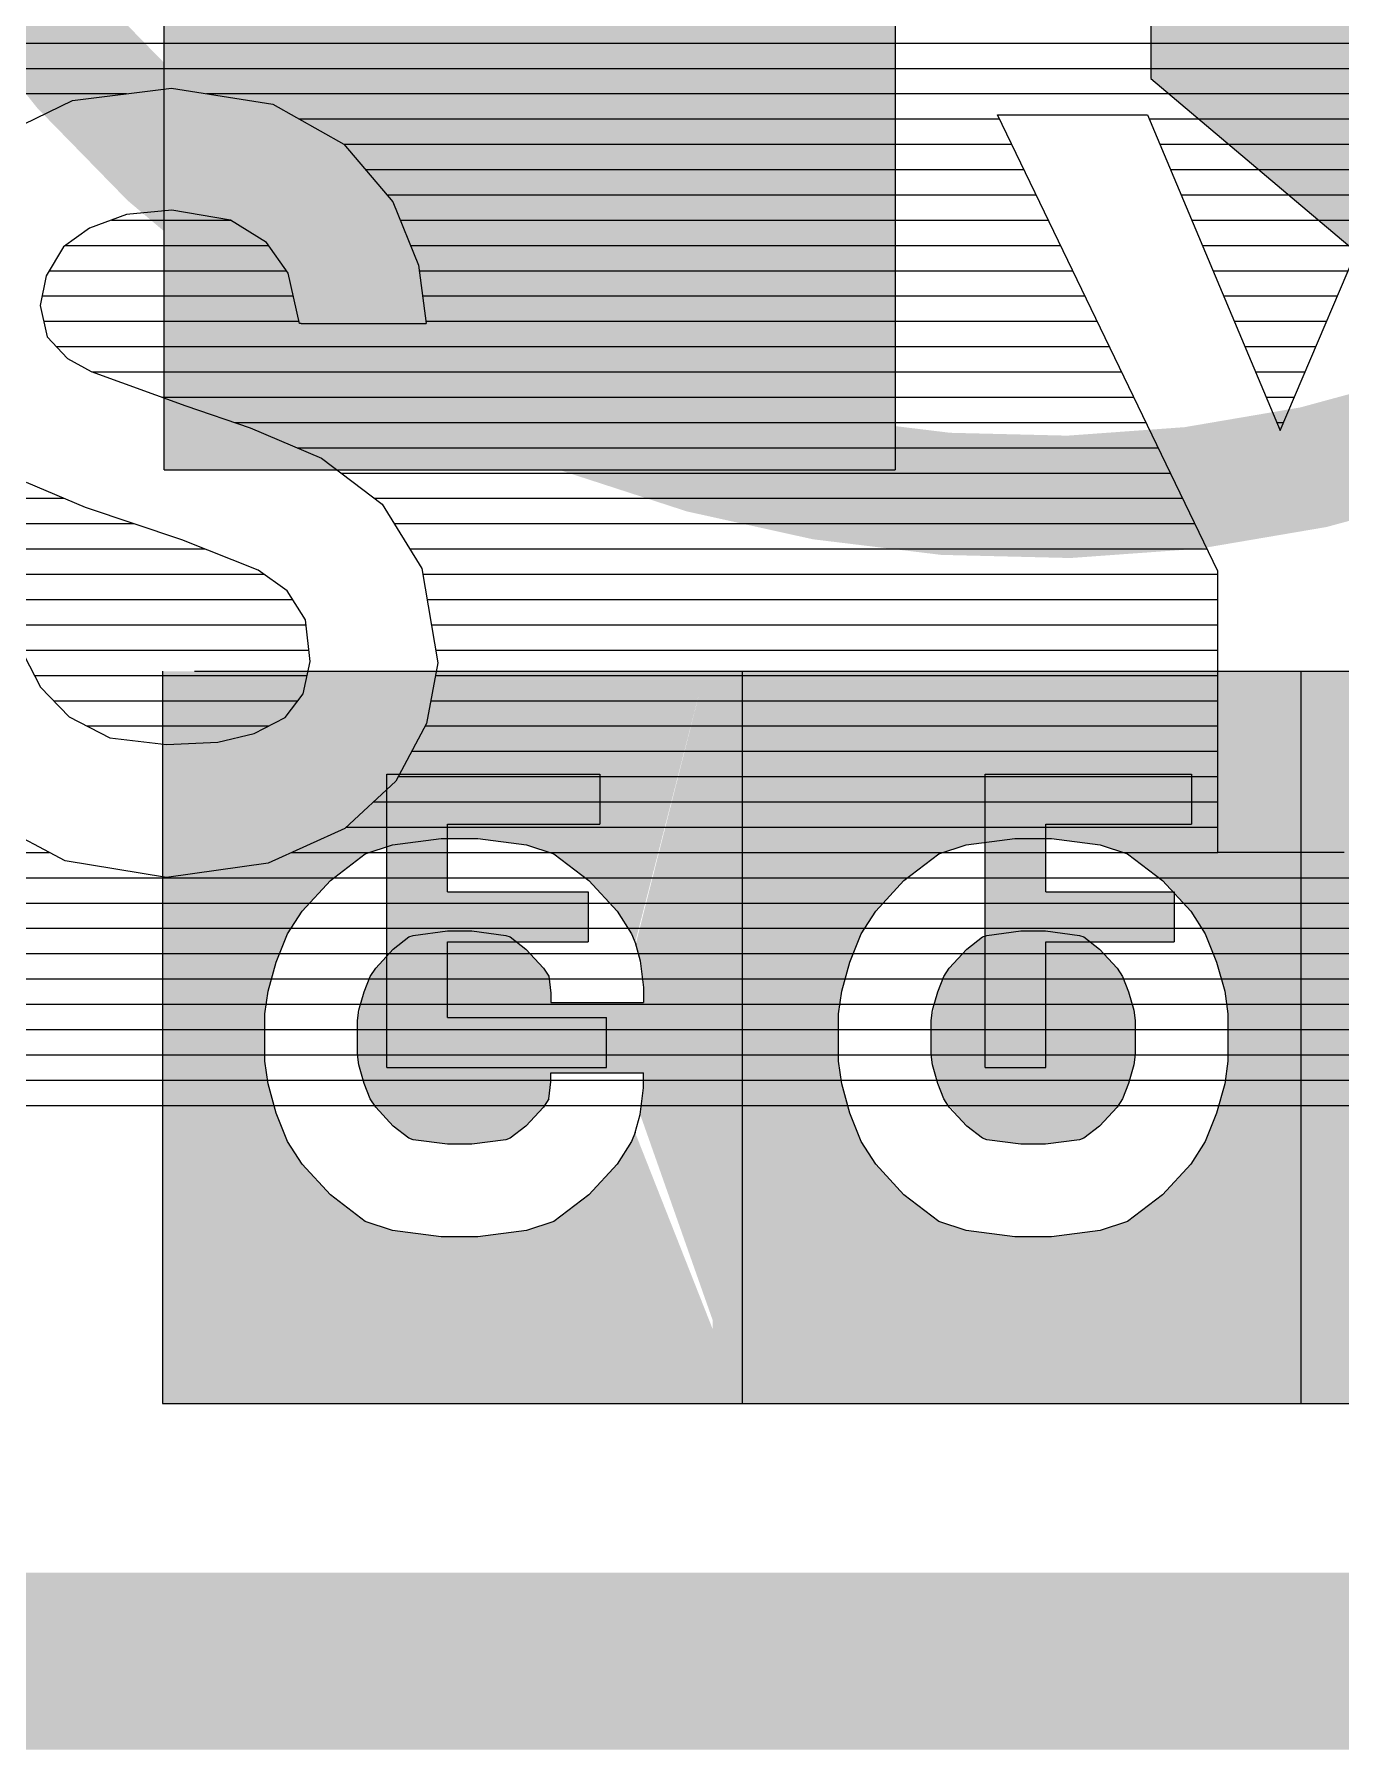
# Model space of a CAD drawing. Header units: inches. Extents: x 3128 to 3569, y 1222 to 1501.
# Drawn here: x 3256.52 to 3264.41, y 1228.25 to 1238.63 of the extents above; entities that cross this region are included whole.
import ezdxf

# ---------------------------------------------------------------- set-up
doc = ezdxf.new("R2010")
doc.units = ezdxf.units.IN
doc.header["$MEASUREMENT"] = 0
for name, color, linetype in [('WLogo Century', 7, 'Continuous'), ('WLogo RAE', 7, 'Continuous'), ('WLogoTSI', 7, 'Continuous')]:
    doc.layers.add(name, color=color, linetype=linetype)

# ---------------------------------------------------------------- blocks, each defined once
blk = doc.blocks.new('L-C')
for p, q in [((0.1270324163442094, 1.65340884153284), (0.1932816711124614, 1.65340884153284)), ((0.1932816711124614, 1.65340884153284), (0.1932816711124619, 1.605370372662967)), ((0.1383077772979617, 1.639704439161348), (0.1554452084233568, 1.639704439161348)), ((0.1383077772979617, 1.639704439161348), (0.1383077772979617, 1.603826664443519)), ((0.1554452084233568, 1.639704439161348), (0.1554452084233573, 1.608005729027745)), ((0.166720192852748, 1.639704439161348), (0.1820083998689288, 1.63970443916135)), ((0.1667201928527484, 1.63970443916135), (0.1667201928527484, 1.608005729027744)), ((0.1820083998689288, 1.63970443916135), (0.1820083998689293, 1.605370372662967)), ((0.1667201928527484, 1.608005729027744), (0.1554452084233573, 1.608005729027745)), ((0.1270324163442094, 1.603826664443515), (0.1383077772979617, 1.603826664443519)), ((0.1932816711124619, 1.605370372662967), (0.1820083998689293, 1.605370372662967)), ((0.1270324163442094, 1.518383881119674), (0.1932816711124614, 1.518383881119674)), ((0.1932816711124614, 1.518383881119674), (0.1932816711124619, 1.471800720316188)), ((0.1270324163442089, 1.504679478748179), (0.1554452084233568, 1.504679478748179)), ((0.1554452084233568, 1.504679478748179), (0.1554452084233573, 1.475695119289398)), ((0.1667201928527484, 1.504679478748181), (0.1667201928527484, 1.475695119289396)), ((0.166720192852748, 1.504679478748179), (0.1820083998689288, 1.504679478748181)), ((0.1820083998689288, 1.504679478748181), (0.1820083998689293, 1.471800720316188)), ((0.1667201928527484, 1.475695119289396), (0.1554452084233573, 1.475695119289398)), ((0.1932816711124619, 1.471800720316188), (0.1820083998689293, 1.471800720316188))]:
    blk.add_line(p, q)
at = {"linetype": 'Continuous'}
for p, q in [((0.1270324163442094, 1.65340884153284), (0.1270324163442094, 1.603826664443515)), ((0.1270324163442094, 1.518383881119674), (0.1270324163442089, 1.504679478748179))]:
    blk.add_line(p, q, dxfattribs=at)
at = {"const_width": 0.027645}
blk.add_lwpolyline([(0.7639685915227004, 1.320756006249591, 2.151008976655393), (0.323633761787711, 1.320756006249589, 2.249999834486906)], format="xyb", dxfattribs=at)
at = {"linetype": 'Continuous'}
for points in [[(0.1932816711124614, 1.65340884153284), (0.1820083998689288, 1.63970443916135), (0.1270324163442094, 1.65340884153284), (0.1383077772979617, 1.639704439161348)], [(0.1383077772979617, 1.639704439161348), (0.1383077772979617, 1.603826664443519), (0.1270324163442094, 1.65340884153284), (0.1270324163442094, 1.603826664443515)], [(0.1932816711124614, 1.65340884153284), (0.1932816711124619, 1.605370372662967), (0.1820083998689288, 1.63970443916135), (0.1820083998689293, 1.605370372662967)], [(0.1667201928527484, 1.63970443916135), (0.1667201928527484, 1.608005729027744), (0.1554452084233568, 1.639704439161348), (0.1554452084233573, 1.608005729027745)], [(0.1932816711124614, 1.518383881119674), (0.1820083998689288, 1.504679478748181), (0.1270324163442094, 1.518383881119674), (0.1270324163442089, 1.504679478748179)], [(0.1932816711124614, 1.518383881119674), (0.1932816711124619, 1.471800720316188), (0.1820083998689288, 1.504679478748181), (0.1820083998689293, 1.471800720316188)], [(0.1667201928527484, 1.504679478748181), (0.1667201928527484, 1.475695119289396), (0.1554452084233568, 1.504679478748179), (0.1554452084233573, 1.475695119289398)]]:
    blk.add_solid(points, dxfattribs=at)
blk = doc.blocks.new('L-RAE')
for p, q in [((0.2248441578902917, 1.705993330302196), (0.0594479267226628, 1.705993330302196)), ((0.0594479267226628, 1.705993330302196), (0.0594479267226626, 0.3093608324849608)), ((0.2703541088767609, 1.705607755315893), (0.8203541088767607, 1.705607755315893)), ((0.2703541088767609, 1.705607755315893), (0.2703541088767609, 1.540607755315894)), ((0.2248441578902917, 1.698751094915928), (0.2248441578902916, 1.046989262830203)), ((0.128244192307342, 1.618824253839928), (0.1320941331829861, 1.61834263094343)), ((0.1320941331829857, 1.61834263094343), (0.1341800829893552, 1.61834263094343)), ((0.1341800829893552, 1.61834263094343), (0.1341800829893551, 1.597426143293148)), ((0.1521197103648691, 1.61834263094343), (0.1500337605584997, 1.61834263094343)), ((0.1500337605584997, 1.61834263094343), (0.1500337605584997, 1.597426143293148)), ((0.1559696512405129, 1.618824253839928), (0.1521197103648687, 1.61834263094343)), ((0.1206587001936747, 1.599317424678783), (0.1247656874143372, 1.598179889856073)), ((0.1247656874143372, 1.598179889856073), (0.1307908986814555, 1.597426143293148)), ((0.1307908986814555, 1.597426143293148), (0.1341800829893551, 1.597426143293148)), ((0.1534229448663993, 1.597426143293148), (0.1500337605584997, 1.597426143293148)), ((0.1594481561335176, 1.598179889856073), (0.1534229448663993, 1.597426143293148)), ((0.1635551433541801, 1.599317424678783), (0.1594481561335176, 1.598179889856073)), ((0.2248441578902917, 1.575183048612383), (0.0594479267226628, 1.575183048612383)), ((0.8203541088767607, 1.540607755315893), (0.2703541088767609, 1.540607755315894)), ((0.358724897149575, 1.482960195971301), (0.2771518625300601, 1.386479585928517)), ((0.5700732106364556, 1.482960195971301), (0.358724897149575, 1.482960195971301)), ((0.2248441578902917, 1.449041690820527), (0.0594479267226628, 1.449041690820527))]:
    blk.add_line(p, q)
for points in [[(0.1206587001936747, 1.599317424678783), (0.1186782324439856, 1.600108989170254), (0.1135610108823218, 1.603396031335904), (0.1066162243324208, 1.609787498786228), (0.1005852202766384, 1.617639883658098), (0.0985748805151472, 1.623848743040576), (0.0971128193873423, 1.63480555319712), (0.0971128193873423, 1.638943388559949), (0.0971128193873423, 1.64308122392278), (0.0985748805151472, 1.654038034079323), (0.1005852202766384, 1.660246893461801), (0.1066162243324208, 1.66809927833367), (0.1135610108823218, 1.674490745783995), (0.1186782324439856, 1.677777787949644), (0.1250747403602003, 1.680334380217654), (0.131654023049669, 1.682160513774889), (0.1367712446113329, 1.682890972485661), (0.1421069217739274, 1.682892376204079), (0.1474425989365219, 1.682890972485661), (0.1525598204981858, 1.682160513774889), (0.1591391031876546, 1.680334380217654), (0.1655356111038692, 1.677777787949644), (0.1706528326655331, 1.674490745783995), (0.1775976192154341, 1.66809927833367), (0.1836286232712165, 1.660246893461801), (0.1856389630327077, 1.654038034079323), (0.1871010241605126, 1.64308122392278), (0.1871010241605126, 1.638943388559949), (0.1871010241605126, 1.63480555319712), (0.1856389630327077, 1.623848743040576), (0.1836286232712165, 1.617639883658098), (0.1775976192154341, 1.609787498786228), (0.1706528326655331, 1.603396031335904), (0.1655356111038692, 1.600108989170254), (0.1632253921501813, 1.599185627862528)], [(0.1282991490042411, 1.618788952460494), (0.1263911105331017, 1.62001457906914), (0.1221067708341767, 1.623957568178316), (0.1193725633524186, 1.627517514294706), (0.1190572702619083, 1.628491285246633), (0.1180293070376237, 1.636194928878351), (0.1180293070376237, 1.641691848241549), (0.1190572702619084, 1.649395491873266), (0.1193725633524186, 1.650369262825194), (0.1221067708341765, 1.653929208941581), (0.1263911105331022, 1.657872198050759), (0.1282991490042408, 1.659097824659405), (0.1317732891196089, 1.660486388524762), (0.1359467579639684, 1.661644768832536), (0.1382593177619597, 1.661974875596191), (0.1421069217740356, 1.661975887829963), (0.1459545257858953, 1.661974875596191), (0.1482670855838868, 1.661644768832536), (0.1524405544282461, 1.660486388524763), (0.1559146945436144, 1.659097824659405), (0.157822733014753, 1.657872198050759), (0.1621070727136784, 1.653929208941581), (0.1648412801954363, 1.650369262825194), (0.1651565732859465, 1.649395491873265), (0.1661845365102312, 1.641691848241549), (0.1661845365102312, 1.636194928878351), (0.1651565732859465, 1.628491285246632), (0.1648412801954363, 1.627517514294706), (0.1621070727136775, 1.623957568178316), (0.1578227330147527, 1.62001457906914), (0.1559696512405132, 1.618824253839928)]]:
    blk.add_lwpolyline(points)
for points in [[(0.1775976192154341, 1.480328408301359), (0.1706528326655331, 1.473936940851034), (0.1655356111038692, 1.470649898685385), (0.1591391031876545, 1.468093306417378), (0.1525598204981858, 1.466267172860141), (0.1474425989365219, 1.46553671414937), (0.1421069217739274, 1.465535310430952), (0.1367712446113329, 1.46553671414937), (0.131654023049669, 1.466267172860141), (0.1250747403602003, 1.468093306417378), (0.1186782324439856, 1.470649898685385), (0.1135610108823217, 1.473936940851034), (0.1066162243324207, 1.480328408301359), (0.1005852202766383, 1.488180793173229), (0.0985748805151471, 1.494389652555707), (0.0971128193873422, 1.505346462712251), (0.0971128193873422, 1.509484298075081), (0.0971128193873422, 1.513622133437911), (0.0985748805151472, 1.524578943594455), (0.1005852202766383, 1.530787802976933), (0.1066162243324208, 1.538640187848801), (0.1135610108823218, 1.545031655299126), (0.1186782324439856, 1.548318697464775), (0.1250747403602003, 1.550875289732783), (0.131654023049669, 1.552701423290019), (0.1367712446113329, 1.553431882000793), (0.1421069217739274, 1.55343328571921), (0.1474425989365219, 1.553431882000793), (0.1525598204981858, 1.552701423290019), (0.1591391031876545, 1.550875289732783), (0.1655356111038692, 1.548318697464775), (0.1706528326655331, 1.545031655299126), (0.1775976192154341, 1.538640187848801), (0.1836286232712165, 1.530787802976933), (0.1856389630327077, 1.524578943594455), (0.1871010241605126, 1.513622133437911), (0.1871010241605126, 1.509484298075081), (0.1871010241605126, 1.505346462712251), (0.1856389630327077, 1.494389652555707), (0.1836286232712165, 1.488180793173229)], [(0.1621070727136781, 1.494498477693448), (0.1578227330147534, 1.490555488584272), (0.1559146945436142, 1.489329861975626), (0.1524405544282463, 1.487941298110269), (0.1482670855838882, 1.486782917802494), (0.145954525785897, 1.486452811038839), (0.1421069217740811, 1.486451798805068), (0.1382593177619577, 1.486452811038839), (0.1359467579639681, 1.486782917802494), (0.131773289119608, 1.487941298110269), (0.1282991490042404, 1.489329861975626), (0.1263911105331011, 1.490555488584273), (0.1221067708341768, 1.494498477693448), (0.1193725633524185, 1.498058423809836), (0.1190572702619083, 1.499032194761765), (0.1180293070376236, 1.506735838393483), (0.1180293070376237, 1.512232757756679), (0.1190572702619083, 1.519936401388398), (0.1193725633524184, 1.520910172340323), (0.1221067708341766, 1.524470118456713), (0.1263911105331024, 1.52841310756589), (0.1282991490042396, 1.529638734174535), (0.1317732891196088, 1.531027298039894), (0.135946757963967, 1.532185678347668), (0.1382593177619577, 1.532515785111323), (0.1421069217740002, 1.532516797345094), (0.1459545257858956, 1.532515785111323), (0.1482670855838876, 1.532185678347668), (0.1524405544282466, 1.531027298039894), (0.1559146945436141, 1.529638734174536), (0.157822733014753, 1.528413107565889), (0.1621070727136782, 1.524470118456713), (0.1648412801954363, 1.520910172340324), (0.1651565732859465, 1.519936401388398), (0.1661845365102311, 1.512232757756679), (0.1661845365102311, 1.506735838393483), (0.1651565732859465, 1.499032194761764), (0.1648412801954364, 1.498058423809836)]]:
    blk.add_lwpolyline(points, close=True)
for points in [[(0.1005852202766384, 1.660246893461801), (0.0985748805151472, 1.654038034079323), (0.0858898469887632, 1.705993330302196), (0.0594479267226628, 1.705993330302196)], [(0.0985748805151472, 1.654038034079323), (0.0971128193873423, 1.64308122392278), (0.0594479267226628, 1.705993330302196), (0.0594479267226628, 1.664249861217659)], [(0.0969004866800218, 1.419451067027273), (0.0969549085601742, 1.348222763212031), (0.0594479267226628, 1.705993330302196), (0.0594479267226627, 1.315692258758387)], [(0.131654023049669, 1.682160513774889), (0.1367712446113329, 1.682890972485661), (0.0858898469887632, 1.705993330302196), (0.1367825894660804, 1.705993330302196)], [(0.1250747403602003, 1.680334380217654), (0.131654023049669, 1.682160513774889), (0.0858898469887632, 1.705993330302196), (0.131654023049669, 1.682160513774889)], [(0.1250747403602003, 1.680334380217654), (0.1186782324439856, 1.677777787949644), (0.0858898469887632, 1.705993330302196), (0.1186782324439856, 1.677777787949644)], [(0.1186782324439856, 1.677777787949644), (0.1135610108823218, 1.674490745783995), (0.0858898469887632, 1.705993330302196), (0.1135610108823218, 1.674490745783995)], [(0.0858898469887632, 1.705993330302196), (0.1135610108823218, 1.674490745783995), (0.1066162243324208, 1.66809927833367), (0.0858898469887632, 1.705993330302196)], [(0.1066162243324208, 1.66809927833367), (0.0858898469887632, 1.705993330302196), (0.1066162243324208, 1.66809927833367), (0.1135610108823218, 1.674490745783995)], [(0.1066162243324208, 1.66809927833367), (0.1005852202766384, 1.660246893461801), (0.0858898469887632, 1.705993330302196), (0.1005852202766384, 1.660246893461801)], [(0.1367712446113329, 1.682890972485661), (0.1474425989365219, 1.682890972485661), (0.1367825894660804, 1.705993330302196), (0.1474425989365219, 1.682890972485661)], [(0.1474425989365219, 1.682890972485661), (0.1525598204981858, 1.682160513774889), (0.1367825894660804, 1.705993330302196), (0.1685034110376759, 1.705993330302196)], [(0.1525598204981858, 1.682160513774889), (0.1591391031876546, 1.680334380217654), (0.1685034110376759, 1.705993330302196), (0.2012699711312853, 1.705993330302196)], [(0.1591391031876546, 1.680334380217654), (0.1655356111038692, 1.677777787949644), (0.2012699711312853, 1.705993330302196), (0.2248441578902917, 1.705993330302196)], [(0.1706528326655331, 1.674490745783995), (0.1655356111038692, 1.677777787949644), (0.2248441578902917, 1.705993330302196), (0.1655356111038692, 1.677777787949644)], [(0.1706528326655331, 1.674490745783995), (0.1775976192154341, 1.66809927833367), (0.2248441578902917, 1.705993330302196), (0.2248441578902917, 1.698920831610938)], [(0.2703541088767609, 1.705607755315893), (0.2703541088767609, 1.540607755315894), (0.8203541088767607, 1.705607755315893), (0.8203541088767607, 1.540607755315893)], [(0.1775976192154341, 1.66809927833367), (0.1836286232712165, 1.660246893461801), (0.2248441578902917, 1.698920831610938), (0.2248441578902917, 1.675279937572514)], [(0.1836286232712165, 1.660246893461801), (0.1856389630327077, 1.654038034079323), (0.2248441578902917, 1.675279937572514), (0.1856389630327077, 1.654038034079323)], [(0.1856389630327077, 1.654038034079323), (0.1871010241605126, 1.64308122392278), (0.2248441578902917, 1.675279937572514), (0.2248441578902917, 1.640962506595269)], [(0.0971128193873423, 1.64308122392278), (0.0971128193873423, 1.63480555319712), (0.0594479267226628, 1.664249861217659), (0.0594479267226628, 1.62308128353849)], [(0.1459545257858953, 1.661974875596191), (0.1524405544282461, 1.660486388524763), (0.1282991490042411, 1.618788952460494), (0.1320941331829861, 1.61834263094343)], [(0.1320941331829861, 1.61834263094343), (0.1341800829893552, 1.61834263094343), (0.1459545257858953, 1.661974875596191), (0.1341800829893552, 1.61834263094343)], [(0.1500337605584997, 1.61834263094343), (0.1341800829893552, 1.61834263094343), (0.1459545257858953, 1.661974875596191), (0.1382593177619597, 1.661974875596191)], [(0.1521197103648691, 1.61834263094343), (0.1500337605584997, 1.61834263094343), (0.1382593177619597, 1.661974875596191), (0.1359467579639684, 1.661644768832536)], [(0.1559146945436144, 1.659097824659405), (0.157822733014753, 1.657872198050759), (0.1221067708341767, 1.623957568178316), (0.1263911105331017, 1.62001457906914)], [(0.1524405544282461, 1.660486388524763), (0.1559146945436144, 1.659097824659405), (0.1263911105331017, 1.62001457906914), (0.128244192307342, 1.618824253839928)], [(0.1621070727136775, 1.623957568178316), (0.1578227330147527, 1.62001457906914), (0.1282991490042408, 1.659097824659405), (0.1263911105331022, 1.657872198050759)], [(0.1578227330147527, 1.62001457906914), (0.1559696512405132, 1.618824253839928), (0.1317732891196089, 1.660486388524762), (0.1282991490042408, 1.659097824659405)], [(0.1559696512405129, 1.618824253839928), (0.1521197103648691, 1.61834263094343), (0.1359467579639684, 1.661644768832536), (0.1317732891196089, 1.660486388524762)], [(0.1190572702619083, 1.628491285246633), (0.1193725633524186, 1.627517514294706), (0.157822733014753, 1.657872198050759), (0.1193725633524186, 1.627517514294706)], [(0.157822733014753, 1.657872198050759), (0.1621070727136784, 1.653929208941581), (0.1193725633524186, 1.627517514294706), (0.1221067708341767, 1.623957568178316)], [(0.1648412801954363, 1.627517514294706), (0.1621070727136775, 1.623957568178316), (0.1263911105331022, 1.657872198050759), (0.1221067708341765, 1.653929208941581)], [(0.1621070727136784, 1.653929208941581), (0.1648412801954363, 1.650369262825194), (0.1180293070376237, 1.636194928878351), (0.1190572702619083, 1.628491285246633)], [(0.1648412801954363, 1.650369262825194), (0.1661845365102312, 1.641691848241549), (0.1180293070376237, 1.641691848241549), (0.1180293070376237, 1.636194928878351)], [(0.1193725633524186, 1.650369262825194), (0.1190572702619084, 1.649395491873266), (0.1661845365102312, 1.641691848241549), (0.1190572702619084, 1.649395491873266)], [(0.1661845365102312, 1.636194928878351), (0.1651565732859465, 1.628491285246632), (0.1221067708341765, 1.653929208941581), (0.1193725633524186, 1.650369262825194)], [(0.1651565732859465, 1.628491285246632), (0.1648412801954363, 1.627517514294706), (0.1193725633524186, 1.650369262825194), (0.1648412801954363, 1.627517514294706)], [(0.1661845365102312, 1.641691848241549), (0.1661845365102312, 1.636194928878351), (0.1190572702619084, 1.649395491873266), (0.1180293070376237, 1.641691848241549)], [(0.1871010241605126, 1.64308122392278), (0.1871010241605126, 1.63480555319712), (0.2248441578902917, 1.640962506595269), (0.1871010241605126, 1.63480555319712)], [(0.1856389630327077, 1.623848743040576), (0.1836286232712165, 1.617639883658098), (0.2248441578902917, 1.640962506595269), (0.2248441578902917, 1.614271170469128)], [(0.1871010241605126, 1.63480555319712), (0.1856389630327077, 1.623848743040576), (0.2248441578902917, 1.640962506595269), (0.1871010241605126, 1.63480555319712)], [(0.2248441578902917, 1.640962506595269), (0.1871010241605126, 1.63480555319712), (0.1856389630327077, 1.623848743040576), (0.1871010241605126, 1.63480555319712)], [(0.0971128193873423, 1.63480555319712), (0.0985748805151472, 1.623848743040576), (0.0594479267226628, 1.62308128353849), (0.0971128193873423, 1.63480555319712)], [(0.0594479267226628, 1.62308128353849), (0.0971128193873423, 1.63480555319712), (0.0985748805151472, 1.623848743040576)], [(0.0985748805151472, 1.623848743040576), (0.1005852202766384, 1.617639883658098), (0.0594479267226628, 1.62308128353849), (0.1005852202766384, 1.617639883658098)], [(0.1005852202766384, 1.617639883658098), (0.1066162243324208, 1.609787498786228), (0.0594479267226628, 1.62308128353849), (0.0594479267226628, 1.575183048612383)], [(0.1341800829893552, 1.61834263094343), (0.1341800829893551, 1.597426143293148), (0.1500337605584997, 1.61834263094343), (0.1500337605584997, 1.597426143293148)], [(0.1836286232712165, 1.617639883658098), (0.1775976192154341, 1.609787498786228), (0.2248441578902917, 1.614271170469128), (0.2248441578902917, 1.583576136619794)], [(0.1066162243324208, 1.609787498786228), (0.1135610108823218, 1.603396031335904), (0.0594479267226628, 1.575183048612383), (0.1135610108823218, 1.603396031335904)], [(0.1775976192154341, 1.609787498786228), (0.1706528326655331, 1.603396031335904), (0.2248441578902917, 1.583576136619794), (0.1706528326655331, 1.603396031335904)], [(0.1135610108823218, 1.603396031335904), (0.1186782324439856, 1.600108989170254), (0.0594479267226628, 1.575183048612383), (0.1186782324439856, 1.600108989170254)], [(0.1186782324439856, 1.600108989170254), (0.1247656874143372, 1.598179889856073), (0.0594479267226628, 1.575183048612383), (0.1206587001936747, 1.599317424678783)], [(0.1655356111038692, 1.600108989170254), (0.1635551433541801, 1.599317424678783), (0.2248441578902917, 1.583576136619794), (0.1655356111038692, 1.600108989170254)], [(0.2248441578902917, 1.583576136619794), (0.1655356111038692, 1.600108989170254), (0.1635551433541801, 1.599317424678783), (0.1655356111038692, 1.600108989170254)], [(0.1706528326655331, 1.603396031335904), (0.1655356111038692, 1.600108989170254), (0.2248441578902917, 1.583576136619794), (0.1706528326655331, 1.603396031335904)], [(0.2248441578902917, 1.583576136619794), (0.1706528326655331, 1.603396031335904), (0.1655356111038692, 1.600108989170254), (0.1706528326655331, 1.603396031335904)], [(0.1247656874143372, 1.598179889856073), (0.1307908986814555, 1.597426143293148), (0.0594479267226628, 1.575183048612383), (0.1307908986814555, 1.597426143293148)], [(0.1500337605584997, 1.597426143293148), (0.1341800829893551, 1.597426143293148), (0.2248441578902917, 1.575183048612383), (0.0594479267226628, 1.575183048612383)], [(0.1307908986814555, 1.597426143293148), (0.1307908986814555, 1.597426143293148), (0.0594479267226628, 1.575183048612383), (0.1341800829893551, 1.597426143293148)], [(0.1534229448663993, 1.597426143293148), (0.1500337605584997, 1.597426143293148), (0.2248441578902917, 1.575183048612383), (0.1500337605584997, 1.597426143293148)], [(0.1534229448663993, 1.597426143293148), (0.1594481561335176, 1.598179889856073), (0.2248441578902917, 1.575183048612383), (0.2248441578902917, 1.583576136619794)], [(0.1632253921501813, 1.599185627862528), (0.1594481561335176, 1.598179889856073), (0.2248441578902917, 1.583576136619794), (0.1594481561335176, 1.598179889856073)], [(0.2248441578902917, 1.585152449697113), (0.2248441578902917, 1.562444310728954), (0.0594479267226628, 1.581417992809335), (0.0594479267226628, 1.562799970791668)], [(0.100663461341738, 1.530787802976933), (0.1066944653975204, 1.538640187848801), (0.0594479267226628, 1.562444310728954), (0.0594479267226628, 1.569926905329633)], [(0.1066944653975204, 1.538640187848801), (0.1136392519474214, 1.545031655299126), (0.0594479267226628, 1.569926905329633), (0.1136392519474214, 1.545031655299126)], [(0.1136392519474214, 1.545031655299126), (0.1187564735090853, 1.548318697464775), (0.0594479267226628, 1.569926905329633), (0.0851177091089241, 1.569926905329633)], [(0.1251529814253, 1.550875289732783), (0.1317322641147687, 1.552701423290019), (0.0851177091089241, 1.569926905329633), (0.1178842692025335, 1.569926905329633)], [(0.1187564735090853, 1.548318697464775), (0.1251529814253, 1.550875289732783), (0.0851177091089241, 1.569926905329633), (0.1251529814253, 1.550875289732783)], [(0.1317322641147687, 1.552701423290019), (0.1368494856764326, 1.553431882000793), (0.1178842692025335, 1.569926905329633), (0.149605090774129, 1.569926905329633)], [(0.1525598204981858, 1.552701423290019), (0.1474425989365219, 1.553431882000793), (0.166407815410421, 1.569926905329633), (0.1346869938388255, 1.569926905329633)], [(0.1367712446113329, 1.553431882000793), (0.1421069217739274, 1.55343328571921), (0.1346869938388255, 1.569926905329633), (0.1474425989365219, 1.553431882000793)], [(0.1475208400016216, 1.553431882000793), (0.1421851628390271, 1.55343328571921), (0.149605090774129, 1.569926905329633), (0.1368494856764326, 1.553431882000793)], [(0.1591391031876545, 1.550875289732783), (0.1525598204981858, 1.552701423290019), (0.1991743755040304, 1.569926905329633), (0.166407815410421, 1.569926905329633)], [(0.1655356111038692, 1.548318697464775), (0.1591391031876545, 1.550875289732783), (0.1991743755040304, 1.569926905329633), (0.1591391031876545, 1.550875289732783)], [(0.1706528326655331, 1.545031655299126), (0.1655356111038692, 1.548318697464775), (0.2248441578902917, 1.569926905329633), (0.1991743755040304, 1.569926905329633)], [(0.1775976192154341, 1.538640187848801), (0.1706528326655331, 1.545031655299126), (0.2248441578902917, 1.569926905329633), (0.1706528326655331, 1.545031655299126)], [(0.1836286232712165, 1.530787802976933), (0.1775976192154341, 1.538640187848801), (0.2248441578902917, 1.562444310728954), (0.2248441578902917, 1.569926905329633)], [(0.0971910604524419, 1.513622133437911), (0.0986531215802468, 1.524578943594455), (0.0594479267226628, 1.53174927687962), (0.0594479267226628, 1.562444310728954)], [(0.0986531215802468, 1.524578943594455), (0.100663461341738, 1.530787802976933), (0.0594479267226628, 1.562444310728954), (0.100663461341738, 1.530787802976933)], [(0.1856389630327077, 1.524578943594455), (0.1836286232712165, 1.530787802976933), (0.2248441578902917, 1.562444310728954), (0.1836286232712165, 1.530787802976933)], [(0.1871010241605126, 1.513622133437911), (0.1856389630327077, 1.524578943594455), (0.2248441578902917, 1.53174927687962), (0.2248441578902917, 1.562444310728954)], [(0.0971910604524419, 1.505346462712251), (0.0971910604524419, 1.513622133437911), (0.0594479267226628, 1.505057940753478), (0.0594479267226628, 1.53174927687962)], [(0.1282991490042396, 1.529638734174535), (0.135946757963967, 1.532185678347668), (0.1382593177619577, 1.486452811038839), (0.145954525785897, 1.486452811038839)], [(0.1524405544282466, 1.531027298039894), (0.1559146945436141, 1.529638734174536), (0.1282991490042404, 1.489329861975626), (0.131773289119608, 1.487941298110269)], [(0.1459545257858956, 1.532515785111323), (0.1524405544282466, 1.531027298039894), (0.131773289119608, 1.487941298110269), (0.1359467579639681, 1.486782917802494)], [(0.1382593177619577, 1.532515785111323), (0.1459545257858956, 1.532515785111323), (0.1359467579639681, 1.486782917802494), (0.1382593177619577, 1.486452811038839)], [(0.135946757963967, 1.532185678347668), (0.1382593177619577, 1.532515785111323), (0.145954525785897, 1.486452811038839), (0.1382593177619577, 1.532515785111323)], [(0.1871010241605126, 1.505346462712251), (0.1871010241605126, 1.513622133437911), (0.2248441578902917, 1.505057940753478), (0.2248441578902917, 1.53174927687962)], [(0.1282991490042396, 1.529638734174535), (0.1221067708341766, 1.524470118456713), (0.1482670855838882, 1.486782917802494), (0.145954525785897, 1.486452811038839)], [(0.157822733014753, 1.528413107565889), (0.1621070727136782, 1.524470118456713), (0.1221067708341768, 1.494498477693448), (0.1263911105331011, 1.490555488584273)], [(0.1559146945436141, 1.529638734174536), (0.157822733014753, 1.528413107565889), (0.1263911105331011, 1.490555488584273), (0.1282991490042404, 1.489329861975626)], [(0.1621070727136782, 1.524470118456713), (0.1648412801954363, 1.520910172340324), (0.1193725633524185, 1.498058423809836), (0.1221067708341768, 1.494498477693448)], [(0.1221067708341766, 1.524470118456713), (0.1193725633524184, 1.520910172340323), (0.1524405544282463, 1.487941298110269), (0.1482670855838882, 1.486782917802494)], [(0.1180293070376236, 1.506735838393483), (0.1190572702619083, 1.499032194761765), (0.1651565732859465, 1.519936401388398), (0.1661845365102311, 1.512232757756679)], [(0.1190572702619083, 1.519936401388398), (0.1180293070376237, 1.512232757756679), (0.1559146945436142, 1.489329861975626), (0.1524405544282463, 1.487941298110269)], [(0.1648412801954363, 1.520910172340324), (0.1651565732859465, 1.519936401388398), (0.1190572702619083, 1.499032194761765), (0.1193725633524185, 1.498058423809836)], [(0.1193725633524184, 1.520910172340323), (0.1190572702619083, 1.519936401388398), (0.1559146945436142, 1.489329861975626), (0.1190572702619083, 1.519936401388398)], [(0.0971910604524419, 1.513622133437911), (0.0971910604524419, 1.505346462712251), (0.0594479267226628, 1.513910655396683), (0.0594479267226628, 1.487219319270541)], [(0.1661845365102311, 1.512232757756679), (0.1661845365102311, 1.506735838393483), (0.1180293070376237, 1.512232757756679), (0.1180293070376236, 1.506735838393483)], [(0.1871010241605126, 1.513622133437911), (0.1871010241605126, 1.505346462712251), (0.2248441578902917, 1.513910655396683), (0.2248441578902917, 1.487219319270541)], [(0.0971910604524419, 1.505346462712251), (0.0986531215802468, 1.494389652555707), (0.0594479267226628, 1.487219319270541), (0.0594479267226628, 1.456524285421208)], [(0.1661845365102311, 1.506735838393483), (0.1651565732859465, 1.499032194761764), (0.1180293070376236, 1.506735838393483), (0.1651565732859465, 1.499032194761764)], [(0.1651565732859465, 1.499032194761764), (0.1621070727136781, 1.494498477693448), (0.1180293070376236, 1.506735838393483), (0.1621070727136781, 1.494498477693448)], [(0.1621070727136781, 1.494498477693448), (0.1578227330147534, 1.490555488584272), (0.1180293070376236, 1.506735838393483), (0.1578227330147534, 1.490555488584272)], [(0.1578227330147534, 1.490555488584272), (0.1559146945436142, 1.489329861975626), (0.1180293070376236, 1.506735838393483), (0.1559146945436142, 1.489329861975626)], [(0.1871010241605126, 1.505346462712251), (0.1856389630327077, 1.494389652555707), (0.2248441578902917, 1.487219319270541), (0.2248441578902917, 1.456524285421208)], [(0.0986531215802468, 1.494389652555707), (0.100663461341738, 1.488180793173229), (0.0594479267226628, 1.456524285421208), (0.100663461341738, 1.488180793173229)], [(0.1856389630327077, 1.494389652555707), (0.1836286232712165, 1.488180793173229), (0.2248441578902917, 1.456524285421208), (0.1836286232712165, 1.488180793173229)], [(0.100663461341738, 1.488180793173229), (0.1066944653975204, 1.480328408301359), (0.0594479267226628, 1.456524285421208), (0.0594479267226628, 1.449041690820527)], [(0.1836286232712165, 1.488180793173229), (0.1775976192154341, 1.480328408301359), (0.2248441578902917, 1.456524285421208), (0.2248441578902917, 1.449041690820527)], [(0.1066944653975204, 1.480328408301359), (0.1136392519474214, 1.473936940851034), (0.0594479267226628, 1.449041690820527), (0.1136392519474214, 1.473936940851034)], [(0.1775976192154341, 1.480328408301359), (0.1706528326655331, 1.473936940851034), (0.2248441578902917, 1.449041690820527), (0.1706528326655331, 1.473936940851034)], [(0.358724897149575, 1.482960195971301), (0.2771518625300601, 1.386479585928517), (0.5700732106364556, 1.482960195971301), (0.5700732106364556, 1.44503896397863)], [(0.1136392519474214, 1.473936940851034), (0.1187564735090853, 1.470649898685385), (0.0594479267226628, 1.449041690820527), (0.0851177091089241, 1.449041690820527)], [(0.1706528326655331, 1.473936940851034), (0.1655356111038692, 1.470649898685385), (0.2248441578902917, 1.449041690820527), (0.1991743755040304, 1.449041690820527)], [(0.1187564735090853, 1.470649898685385), (0.1251529814253, 1.468093306417378), (0.0851177091089241, 1.449041690820527), (0.1251529814253, 1.468093306417378)], [(0.1655356111038692, 1.470649898685385), (0.1591391031876545, 1.468093306417378), (0.1991743755040304, 1.449041690820527), (0.1591391031876545, 1.468093306417378)], [(0.1251529814253, 1.468093306417378), (0.1317322641147687, 1.466267172860141), (0.0851177091089241, 1.449041690820527), (0.1178842692025335, 1.449041690820527)], [(0.1317322641147687, 1.466267172860141), (0.1368494856764326, 1.46553671414937), (0.1178842692025335, 1.449041690820527), (0.149605090774129, 1.449041690820527)], [(0.1525598204981858, 1.466267172860141), (0.1474425989365219, 1.46553671414937), (0.166407815410421, 1.449041690820527), (0.1346869938388255, 1.449041690820527)], [(0.1367712446113329, 1.46553671414937), (0.1421069217739274, 1.465535310430952), (0.1346869938388255, 1.449041690820527), (0.1474425989365219, 1.46553671414937)], [(0.1475208400016216, 1.46553671414937), (0.1421851628390271, 1.465535310430952), (0.149605090774129, 1.449041690820527), (0.1368494856764326, 1.46553671414937)], [(0.1591391031876545, 1.468093306417378), (0.1525598204981858, 1.466267172860141), (0.1991743755040304, 1.449041690820527), (0.166407815410421, 1.449041690820527)], [(0.0969004866800218, 1.419451067027273), (0.1873123145043074, 1.419451067027273), (0.0594479267226628, 1.449041690820527), (0.2248441578902917, 1.448911723133106)], [(0.1873123145043074, 1.419451067027273), (0.1873123145043074, 1.371624214543013), (0.2248441578902917, 1.448911723133106), (0.2248441578902917, 1.377669928832675)], [(0.2771518625300601, 1.386479585928517), (0.4518253907478462, 1.338172357443047), (0.5700732106364556, 1.44503896397863), (0.4518253907478462, 1.338172357443047)]]:
    blk.add_solid(points)
blk = doc.blocks.new('*X3')
at = {"color": 0}
for p, q in [((0.90625, 7.60625), (2.84375, 7.60625)), ((0.90625, 7.599999999999999), (2.84375, 7.599999999999999)), ((0.90625, 7.59375), (1.033393614380208, 7.59375)), ((1.053133084630155, 7.59375), (1.581960567575245, 7.59375)), ((1.075977231457124, 7.5875), (1.248959045201489, 7.5875)), ((1.28592426106399, 7.5875), (1.351044006324988, 7.5875)), ((1.087084882960547, 7.581249999999999), (1.251975285727711, 7.581249999999999)), ((1.288552014009239, 7.581249999999999), (1.348382892049919, 7.581249999999999)), ((1.092416311506616, 7.575), (1.254991526253935, 7.575)), ((1.291179766954489, 7.575), (1.345721777774852, 7.575)), ((1.0977422710627, 7.568749999999999), (1.258007766780157, 7.568749999999999)), ((1.293807519899738, 7.568749999999999), (1.343060663499784, 7.568749999999999)), ((1.029653221635804, 7.5625), (1.05911928279443, 7.5625)), ((1.101028715098093, 7.5625), (1.261024007306378, 7.5625)), ((1.296435272844987, 7.5625), (1.340399549224716, 7.5625)), ((1.018340013114992, 7.55625), (1.068425416397595, 7.55625)), ((1.103546384073754, 7.55625), (1.2640402478326, 7.55625)), ((1.299063025790235, 7.55625), (1.337738434949649, 7.55625)), ((1.014284623896321, 7.549999999999999), (1.072854067034404, 7.549999999999999)), ((1.105695554022204, 7.549999999999999), (1.267056488358823, 7.549999999999999)), ((1.301690778735484, 7.549999999999999), (1.335077320674582, 7.549999999999999)), ((1.012522406571469, 7.54375), (1.074593633813897, 7.54375)), ((1.106520878550538, 7.54375), (1.270072728885045, 7.54375)), ((1.304318531680734, 7.54375), (1.332416206399514, 7.54375)), ((1.012945527857332, 7.537499999999999), (1.07602732582003, 7.537499999999999)), ((1.107346203078872, 7.537499999999999), (1.273088969411268, 7.537499999999999)), ((1.306946284625982, 7.537499999999999), (1.329755092124446, 7.537499999999999)), ((1.016078075000995, 7.53125), (1.276105209937489, 7.53125)), ((1.309574037571231, 7.53125), (1.327093977849379, 7.53125)), ((1.024829855024566, 7.525), (1.279121450463711, 7.525)), ((1.31220179051648, 7.525), (1.324432863574311, 7.525)), ((1.042179750395813, 7.518749999999999), (1.282137690989934, 7.518749999999999)), ((1.314829543461728, 7.518749999999999), (1.321771749299244, 7.518749999999999)), ((1.06006292546635, 7.5125), (1.285153931516156, 7.5125)), ((1.317457296406979, 7.5125), (1.319110635024176, 7.5125)), ((1.075505151914706, 7.506249999999999), (1.288170172042379, 7.506249999999999)), ((1.086410981234563, 7.5), (1.2911864125686, 7.5)), ((0.9062499999999998, 7.49375), (1.017980078081526, 7.49375)), ((1.094689371379279, 7.49375), (1.294202653094822, 7.49375)), ((0.9062499999999998, 7.487499999999999), (1.035175151191048, 7.487499999999999)), ((1.099545266544207, 7.487499999999999), (1.297218893621044, 7.487499999999999)), ((0.9062499999999998, 7.48125), (1.052752078441182, 7.48125)), ((1.103395966768772, 7.48125), (1.300235134147267, 7.48125)), ((0.9062499999999998, 7.474999999999999), (1.067356429839405, 7.474999999999999)), ((1.106598425531239, 7.474999999999999), (1.302881555836884, 7.474999999999999)), ((0.9062499999999998, 7.46875), (1.074434194182013, 7.46875)), ((1.107640461294455, 7.46875), (1.302881555836884, 7.46875)), ((0.9062499999999998, 7.4625), (1.077757944732064, 7.4625)), ((1.108682497057668, 7.4625), (1.302881555836884, 7.4625)), ((1.007878310056012, 7.456249999999999), (1.078459723810497, 7.456249999999999)), ((1.109724532820883, 7.456249999999999), (1.302881555836884, 7.456249999999999)), ((1.010654288346652, 7.45), (1.07801935197206, 7.45)), ((1.109687820576563, 7.45), (1.302881555836884, 7.45)), ((1.01534406326385, 7.443749999999999), (1.075728588825084, 7.443749999999999)), ((1.108543049178406, 7.443749999999999), (1.302881555836884, 7.443749999999999)), ((1.023553495280791, 7.4375), (1.068505797137353, 7.4375)), ((1.107176033358949, 7.4375), (1.302881555836884, 7.4375)), ((1.103866039151292, 7.43125), (1.302881555836884, 7.43125)), ((1.100556044943635, 7.424999999999999), (1.302881555836884, 7.424999999999999)), ((1.094441880424033, 7.41875), (1.302881555836884, 7.41875)), ((1.087682728148174, 7.412499999999999), (1.302881555836884, 7.412499999999999)), ((0.9062499999999998, 7.40625), (1.014322650130373, 7.40625)), ((1.074186672593173, 7.40625), (1.302881555836884, 7.40625)), ((0.9062499999999998, 7.4), (2.84375, 7.4)), ((0.9062499999999998, 7.393749999999999), (2.84375, 7.393749999999999)), ((0.9062499999999998, 7.3875), (2.84375, 7.3875)), ((0.9062499999999998, 7.381249999999999), (2.84375, 7.381249999999999)), ((0.9062499999999998, 7.375), (2.84375, 7.375)), ((0.9062499999999998, 7.36875), (2.84375, 7.36875)), ((0.9062499999999998, 7.362499999999999), (2.84375, 7.362499999999999)), ((0.9062499999999998, 7.35625), (2.84375, 7.35625)), ((0.9062499999999998, 7.349999999999999), (2.84375, 7.349999999999999))]:
    blk.add_line(p, q, dxfattribs=at)
blk = doc.blocks.new('L-T')
for p, q in [((0.1688813912270977, 1.862059497727136), (0.1790879735644895, 1.881216775503483)), ((0.3479700565988493, 1.878480021535434), (0.3568087422429969, 1.860270084192971)), ((0.2198090729436233, 1.872269689950324), (0.2118121620172682, 1.868164561978639)), ((0.2562160548249963, 1.857007029321565), (0.2624241770530906, 1.871638139595699)), ((0.2118121620172682, 1.868164561978639), (0.2044465890984384, 1.861112157293252)), ((0.2984102762216878, 1.866480409817301), (0.2930439287113859, 1.861533196823781)), ((0.3060915158212198, 1.868269823351465), (0.2984102762216878, 1.866480409817301)), ((0.3134570887400496, 1.866796187975005), (0.3060915158212198, 1.868269823351465)), ((0.3206122203024915, 1.862480537257665), (0.3134570887400496, 1.866796187975005)), ((0.1647777197318465, 1.837007684405716), (0.1688813912270977, 1.862059497727136)), ((0.2044465890984384, 1.861112157293252), (0.1992906875906453, 1.851007220482111)), ((0.2930439287113859, 1.861533196823781), (0.2897820319339281, 1.85563865531793)), ((0.3252420091270736, 1.856059694848459), (0.3206122203024915, 1.862480537257665)), ((0.2482191438986412, 1.833218328630955), (0.2562160548249963, 1.857007029321565)), ((0.3568087422429969, 1.860270084192971), (0.3598601976640667, 1.835849821226178)), ((0.2897820319339281, 1.85563865531793), (0.2813642336486763, 1.832270988197071)), ((0.3286091265827267, 1.846902092510426), (0.3252420091270736, 1.856059694848459)), ((0.1992906875906453, 1.851007220482111), (0.1976071288628187, 1.837007678444938)), ((0.3296613519491478, 1.835744565814129), (0.3286091265827267, 1.846902092510426)), ((0.1683552831900066, 1.811955865123518), (0.1647777197318465, 1.837007684405716)), ((0.1976071288628187, 1.837007678444938), (0.1982384622242232, 1.824376504450624)), ((0.3272412345356024, 1.821218716912824), (0.3296613519491478, 1.835744565814129)), ((0.3598601976640667, 1.835849821226178), (0.3558617422008901, 1.810798001943981)), ((0.2407483456554971, 1.814376829012311), (0.2482191438986412, 1.833218328630955)), ((0.2813642336486763, 1.832270988197071), (0.275892660814061, 1.816376765292129)), ((0.1982384622242232, 1.824376504450624), (0.2003429129570664, 1.815429430819023)), ((0.3216644456689126, 1.81237689869327), (0.3272412345356024, 1.821218716912824)), ((0.2003429129570664, 1.815429430819023), (0.204341368420244, 1.807745463857451)), ((0.235592444147704, 1.807219168914873), (0.2407483456554971, 1.814376829012311)), ((0.275892660814061, 1.816376765292129), (0.2684218672170369, 1.798798390225849)), ((0.1768783021534528, 1.793009110092824), (0.1683552831900066, 1.811955865123518)), ((0.314088426747575, 1.807008652129996), (0.3216644456689126, 1.81237689869327)), ((0.3558617422008901, 1.810798001943981), (0.3459708265442005, 1.793219626877701)), ((0.204341368420244, 1.807745463857451), (0.2101286032894416, 1.803324557728064)), ((0.2284373172313829, 1.802693001412659), (0.235592444147704, 1.807219168914873)), ((0.3016990182801367, 1.80416663678912), (0.314088426747575, 1.807008652129996)), ((0.2101286032894416, 1.803324557728064), (0.2181255142157967, 1.801535144193898)), ((0.2181255142157967, 1.801535144193898), (0.2284373172313829, 1.802693001412659)), ((0.3016990182801367, 1.803793933204698), (0.3016990182801367, 1.80416663678912)), ((0.3016990182801367, 1.803793933204698), (0.3016990182801367, 1.772899127182693)), ((0.2684218672170369, 1.798798390225849), (0.2570578341889096, 1.783746246381965)), ((0.1885579972161624, 1.780377936098511), (0.1768783021534528, 1.793009110092824)), ((0.3459708265442005, 1.793219626877701), (0.3317657887436312, 1.781114753786743)), ((0.2028682556949262, 1.772799236470544), (0.1885579972161624, 1.780377936098511)), ((0.2570578341889096, 1.783746246381965), (0.2411692423066336, 1.773957093689305)), ((0.3317657887436312, 1.781114753786743), (0.3160876428638639, 1.774799172750363)), ((0.2178098521812144, 1.770062482502495), (0.2028682556949262, 1.772799236470544)), ((0.2411692423066336, 1.773957093689305), (0.2178098521812144, 1.770062482502495)), ((0.3160876428638639, 1.774799172750363), (0.3016990182801367, 1.772899127182693)), ((0.2404930460111254, 1.577433460897159), (0.3531988232056005, 1.631825098131294)), ((0.3531988232056005, 1.631825098131294), (0.3531988232056005, 1.594799459415932)), ((0.3531988232056005, 1.594799459415932), (0.2752729427524967, 1.562036265516449)), ((0.1709495185942798, 1.577433460897159), (0.2404930460111254, 1.577433460897159)), ((0.1709495185942798, 1.546249908844174), (0.1709495185942798, 1.577433460897159)), ((0.2752729427524967, 1.562036265516449), (0.3534260695777984, 1.528760361286693))]:
    blk.add_line(p, q)
blk.add_lwpolyline([(0.108476738513863, 1.974065016734043), (0.108476738513863, 0.0365650167340448), (0.4209767385138631, 0.0365650167340448), (0.4209767385138631, 1.974065016734043), (0.108476738513863, 1.974065016734043)])
at = {"rotation": 270}
blk.add_blockref('*X3', (-7.235273261486137, 2.880315016734043), dxfattribs=at)

msp = doc.modelspace()

# ---------------------------------------------------------------- linework, layer by layer
at = {"color": 0, "linetype": 'Continuous', "lineweight": 20, "const_width": 1.071224999999998}
msp.add_lwpolyline([(3135.638002308108, 1228.789727092314), (3564.128002308105, 1228.789727092314), (3564.128002308105, 1496.595977092314), (3135.638002308108, 1496.595977092314), (3135.638002308108, 1228.789727092314)], dxfattribs=at)

# ---------------------------------------------------------------- block references
at = {"layer": 'WLogo Century', "color": 0, "linetype": 'Continuous', "lineweight": 20, "xscale": 26.78062499999987, "yscale": 26.78062499999987, "zscale": 26.78062499999987, "rotation": 90}
msp.add_blockref('L-C', (3302.928670164583, 1228.977284200982), dxfattribs=at)
at = {"layer": 'WLogo RAE', "color": 0, "linetype": 'Continuous', "lineweight": 20, "xscale": 26.78062499999987, "yscale": 26.78062499999987, "zscale": 26.78062499999987, "rotation": 90}
msp.add_blockref('L-RAE', (3302.980571851239, 1228.754787504946), dxfattribs=at)
at = {"layer": 'WLogoTSI', "color": 0, "linetype": 'Continuous', "lineweight": 20, "xscale": 24.4737914456432, "yscale": 24.4737914456432, "zscale": 24.4737914456432, "rotation": 90}
msp.add_blockref('L-T', (3302.276911222172, 1229.495931644748), dxfattribs=at)

doc.saveas('drawing.dxf')
